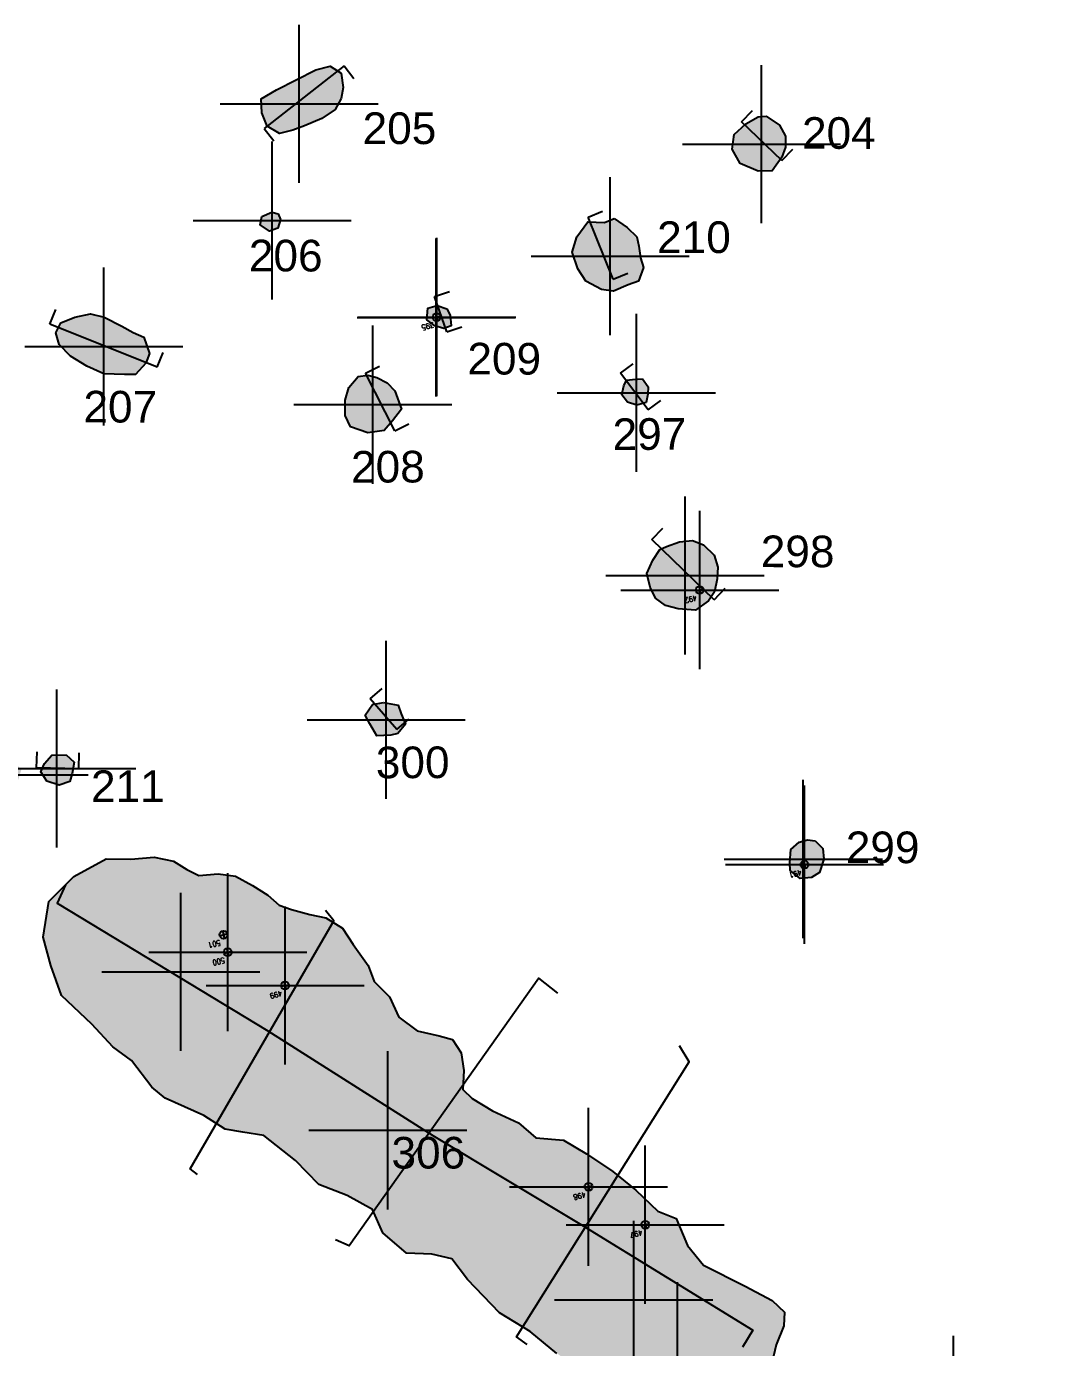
# Model space of a CAD drawing. Header units: millimetres. Extents: x 4462692 to 4462814, y 5793999 to 5794154.
# Drawn here: x 4462717.05 to 4462729.93, y 5794010.01 to 5794026.72 of the extents above; entities that cross this region are included whole.
import ezdxf
from ezdxf.enums import TextEntityAlignment as Align

# ---------------------------------------------------------------- set-up
doc = ezdxf.new("R2010")
doc.units = ezdxf.units.MM
doc.header["$PDMODE"] = 2
doc.header["$PDSIZE"] = -1
for name, color, linetype in [('00Befund', 36, 'Continuous'), ('00BefundNr', 36, 'Continuous'), ('00Profil', 5, 'Continuous'), ('Gruben', 252, 'Continuous'), ('Höhenpunkte Befunde', 7, 'Continuous'), ('Keramik Pl.1', 60, 'Continuous'), ('Neolithikum', 120, 'Continuous'), ('Pfosten', 254, 'Continuous')]:
    doc.layers.add(name, color=color, linetype=linetype)
doc.styles.add('ROMANS', font='ROMANS.shx', dxfattribs={"width": 0.75})
doc.styles.get("Standard").update_dxf_attribs({"font": 'arial.ttf'})

# ---------------------------------------------------------------- blocks, each defined once
blk = doc.blocks.new('MESSPUNKT')
for p, q in [((0, -0.04000000000000003), (0, 0.03999999999999997)), ((0.04, -2.775557561562891e-17), (-0.04, -2.775557561562891e-17))]:
    blk.add_line(p, q)
blk.add_circle((0, -2.775557561562891e-17), 0.05)
at = {"style": 'ROMANS', "width": 0.75, "flags": 1}
for tag, p in [('STANDPUNKT', (-0.05999999999999997, -0.05000000000000002)), ('MESSWERT', (-0.05999999999999999, 0.04999999999999999)), ('KOORDINATEN', (-0.05999999999999998, -0.15))]:
    blk.add_attdef(tag, text='', height=0.07, dxfattribs=at).set_placement(p, align=Align.RIGHT)
at = {"style": 'ROMANS', "width": 0.75}
for tag, p in [('NUMMER', (0.06, 0.05000000000000002)), ('INFO', (0.06, -0.15))]:
    blk.add_attdef(tag, p, '', height=0.07, dxfattribs=at)

msp = doc.modelspace()

# ---------------------------------------------------------------- hatches: boundary and pattern name
at = {"layer": 'Gruben'}
h = msp.add_hatch(color=256, dxfattribs=at)
h.dxf.hatch_style = 1
h.paths.add_polyline_path([(4462726.406836438, 5794025.588407237), (4462726.577046514, 5794025.473760345), (4462726.649430941, 5794025.333484579), (4462726.651555093, 5794025.195944961), (4462726.603700463, 5794025.069345282), (4462726.484429076, 5794024.8966351), (4462726.306198475, 5794024.891918338), (4462726.075778718, 5794024.990180425), (4462725.976396313, 5794025.169248677), (4462726.000635192, 5794025.353635589), (4462726.148937624, 5794025.49003119), (4462726.305031664, 5794025.579094367)])
h.paths.add_polyline_path([(4462721.031749701, 5794026.13139546), (4462721.053251617, 5794025.950881363), (4462721.029225809, 5794025.810685473), (4462720.955060201, 5794025.672941797), (4462720.786866933, 5794025.55723252), (4462720.565602357, 5794025.467253061), (4462720.417968021, 5794025.410120018), (4462720.251190892, 5794025.368481287), (4462720.095054259, 5794025.4603742), (4462720.025471355, 5794025.627964477), (4462720.016646625, 5794025.807015396), (4462720.212695576, 5794025.919225213), (4462720.458983485, 5794026.046955814), (4462720.707968915, 5794026.173088277), (4462720.890624829, 5794026.21933249)])
at = {"layer": 'Neolithikum'}
h = msp.add_hatch(color=256, dxfattribs=at)
h.dxf.hatch_style = 1
h.paths.add_polyline_path([(4462725.309105585, 5794020.204755674), (4462725.472580531, 5794020.221432336), (4462725.613038618, 5794020.163957637), (4462725.74703227, 5794020.035046618), (4462725.794368836, 5794019.882074223), (4462725.787836661, 5794019.735768297), (4462725.753386119, 5794019.572321719), (4462725.676457938, 5794019.455431834), (4462725.512629911, 5794019.340916038), (4462725.293735806, 5794019.355156671), (4462725.132983125, 5794019.398147992), (4462725.008502807, 5794019.491298372), (4462724.940845108, 5794019.631629501), (4462724.897218039, 5794019.80430098), (4462724.974814356, 5794019.972197614), (4462725.059771777, 5794020.106367419), (4462725.146903957, 5794020.142411524)])
h = msp.add_hatch(color=256, dxfattribs=at)
h.dxf.hatch_style = 1
h.paths.add_polyline_path([(4462718.055408415, 5794016.19318281), (4462718.371085862, 5794016.187934869), (4462718.662595247, 5794016.216605828), (4462718.907167508, 5794016.166652402), (4462719.077382556, 5794016.05777727), (4462719.227544517, 5794015.981398613), (4462719.472505981, 5794016.005370242), (4462719.69412451, 5794015.974400343), (4462719.907243724, 5794015.85848053), (4462720.100798893, 5794015.733001403), (4462720.244722214, 5794015.606797161), (4462720.400100987, 5794015.551622092), (4462720.633266279, 5794015.488702189), (4462720.837666674, 5794015.447616619), (4462721.046231824, 5794015.319006259), (4462721.181425449, 5794015.109454059), (4462721.370297847, 5794014.844728701), (4462721.447716903, 5794014.643121706), (4462721.641330555, 5794014.44980491), (4462721.758596431, 5794014.190992463), (4462721.991980383, 5794014.020360828), (4462722.267969827, 5794013.953352998), (4462722.43708373, 5794013.910713404), (4462722.546007161, 5794013.742087793), (4462722.58381604, 5794013.516388582), (4462722.570893343, 5794013.277520676), (4462722.685298612, 5794013.163788471), (4462722.94424426, 5794013.005465957), (4462723.274494479, 5794012.85672874), (4462723.493389691, 5794012.663691173), (4462723.841653059, 5794012.637242085), (4462724.132590317, 5794012.464389651), (4462724.468852701, 5794012.240547118), (4462724.759071122, 5794012.002135649), (4462725.036045348, 5794011.739258254), (4462725.268246663, 5794011.645872854), (4462725.413119665, 5794011.302745425), (4462725.614512034, 5794011.056324798), (4462726.138906647, 5794010.78999198), (4462726.48386624, 5794010.607417174), (4462726.639657959, 5794010.459545949), (4462726.631833895, 5794010.286001256), (4462726.533142505, 5794010.04545826), (4462726.482491719, 5794009.832778999), (4462726.237926841, 5794009.725373993), (4462725.955230799, 5794009.727179012), (4462725.657028764, 5794009.641042122), (4462725.392514111, 5794009.496769382), (4462725.106610592, 5794009.451057098), (4462724.678949063, 5794009.441036695), (4462724.471660531, 5794009.46705553), (4462724.119269425, 5794009.675814583), (4462723.759480452, 5794009.939520388), (4462723.420301034, 5794010.217273498), (4462723.032087952, 5794010.452585933), (4462722.63002378, 5794010.871672642), (4462722.430799866, 5794011.134419724), (4462722.178357307, 5794011.191880613), (4462721.854981391, 5794011.205414441), (4462721.557945629, 5794011.465524052), (4462721.427387363, 5794011.758637534), (4462721.105904747, 5794011.936903605), (4462720.745889395, 5794012.074853931), (4462720.454308968, 5794012.376856827), (4462720.050923622, 5794012.694562136), (4462719.786752797, 5794012.738860137), (4462719.562211497, 5794012.773538099), (4462719.292055918, 5794012.948531345), (4462718.803092067, 5794013.169027804), (4462718.636851076, 5794013.304876999), (4462718.379161469, 5794013.641393226), (4462718.141137368, 5794013.814563956), (4462717.876258494, 5794014.101518017), (4462717.49290801, 5794014.46499442), (4462717.358226916, 5794014.843569422), (4462717.260079782, 5794015.203085531), (4462717.331764641, 5794015.654305348), (4462717.647087799, 5794015.97211206)])
at = {"layer": 'Pfosten'}
h = msp.add_hatch(color=256, dxfattribs=at)
h.dxf.hatch_style = 1
h.paths.add_polyline_path([(4462724.483606664, 5794024.295036819), (4462724.647924197, 5794024.179217384), (4462724.771692094, 5794024.061352498), (4462724.795713747, 5794023.941598928), (4462724.817155425, 5794023.796956214), (4462724.856351304, 5794023.67256827), (4462724.791493599, 5794023.501997564), (4462724.661940435, 5794023.45580424), (4462724.475986337, 5794023.375211146), (4462724.325140147, 5794023.396048637), (4462724.124826347, 5794023.501678511), (4462724.022310762, 5794023.654377247), (4462723.950811698, 5794023.868287248), (4462724.012169796, 5794024.061288609), (4462724.152594435, 5794024.250035078), (4462724.360917662, 5794024.244171512)])
h.paths.add_polyline_path([(4462722.368527733, 5794023.150549666), (4462722.408396608, 5794023.06860619), (4462722.422645482, 5794022.934115447), (4462722.330116528, 5794022.900951315), (4462722.215518569, 5794022.935131059), (4462722.115675986, 5794023.012309292), (4462722.127684257, 5794023.157725933), (4462722.246503706, 5794023.193693382)])
h.paths.add_polyline_path([(4462721.482352429, 5794022.2833145), (4462721.610426122, 5794022.215611639), (4462721.709020765, 5794022.113886883), (4462721.793079302, 5794021.881778378), (4462721.681398597, 5794021.732628851), (4462721.573710056, 5794021.61016488), (4462721.366010467, 5794021.581636979), (4462721.146013008, 5794021.657674028), (4462721.08212602, 5794021.802571601), (4462721.081510858, 5794021.99647812), (4462721.128816076, 5794022.154896378), (4462721.244575133, 5794022.296095779), (4462721.367095202, 5794022.310313805)])
h.paths.add_polyline_path([(4462717.661735312, 5794023.045395548), (4462717.859977821, 5794023.089067394), (4462718.033703282, 5794023.045318629), (4462718.254417219, 5794022.931520514), (4462718.397343882, 5794022.851057563), (4462718.533189172, 5794022.790665153), (4462718.604360277, 5794022.585121103), (4462718.556969634, 5794022.461530295), (4462718.429845224, 5794022.318906538), (4462718.28836357, 5794022.320452653), (4462718.028435231, 5794022.329007111), (4462717.81286219, 5794022.426053342), (4462717.607473207, 5794022.551442761), (4462717.46199786, 5794022.698916011), (4462717.421137023, 5794022.848672114), (4462717.485194652, 5794022.972019683)])
h.paths.add_polyline_path([(4462701.113319919, 5794024.721261575), (4462701.14959341, 5794024.677803395), (4462701.151858734, 5794024.526901319), (4462701.147311787, 5794024.455129239), (4462701.072519689, 5794024.40362906), (4462700.954915607, 5794024.411682832), (4462700.885008429, 5794024.481844987), (4462700.856251908, 5794024.627737937), (4462700.900486201, 5794024.735171454), (4462700.963103528, 5794024.833827742), (4462701.045668502, 5794024.824170467)])
h.paths.add_polyline_path([(4462700.230765823, 5794024.685516011), (4462700.351900144, 5794024.597406342), (4462700.349914359, 5794024.45729066), (4462700.299829466, 5794024.377983599), (4462700.211167264, 5794024.31516208), (4462700.117371347, 5794024.235064342), (4462699.990053768, 5794024.257075088), (4462699.901237478, 5794024.351148847), (4462699.867989949, 5794024.477243733), (4462699.91813431, 5794024.566059375), (4462700.021494736, 5794024.662274795), (4462700.13043996, 5794024.744431707)])
h.paths.add_polyline_path([(4462702.744537673, 5794032.034031428), (4462702.858574951, 5794031.934026632), (4462702.85422603, 5794031.817651887), (4462702.873133293, 5794031.777344898), (4462702.802907237, 5794031.653479614), (4462702.722861432, 5794031.551888907), (4462702.643416638, 5794031.536860256), (4462702.525257365, 5794031.604068195), (4462702.458336875, 5794031.689733692), (4462702.43798757, 5794031.798554381), (4462702.482146313, 5794031.94071901), (4462702.538655261, 5794032.035460753), (4462702.637485643, 5794032.059491061)])
h.paths.add_polyline_path([(4462705.100046586, 5794032.308058188), (4462705.120733898, 5794032.21674911), (4462705.033287327, 5794032.108962643), (4462704.924708068, 5794032.060519765), (4462704.922134746, 5794032.181032194), (4462704.935799833, 5794032.273457993), (4462705.019474921, 5794032.340080662)])
h.paths.add_polyline_path([(4462712.165876079, 5794029.995951065), (4462712.198410232, 5794029.91370547), (4462712.201195305, 5794029.789022294), (4462712.173832786, 5794029.703877669), (4462712.12368851, 5794029.613825168), (4462712.033891411, 5794029.556893936), (4462711.926784972, 5794029.538721077), (4462711.834184279, 5794029.563375804), (4462711.761665133, 5794029.665161838), (4462711.705781128, 5794029.788969387), (4462711.788796178, 5794029.909870669), (4462711.848883423, 5794029.960355889), (4462711.949810079, 5794030.047812141)])
h.paths.add_polyline_path([(4462710.492088442, 5794031.143741956), (4462710.512629033, 5794031.115710643), (4462710.529303486, 5794031.025148161), (4462710.427590705, 5794030.931821153), (4462710.352507027, 5794030.979445186), (4462710.306879496, 5794031.068292759), (4462710.338889665, 5794031.143668649), (4462710.3947634, 5794031.170306731)])
h.paths.add_polyline_path([(4462712.941675136, 5794032.801715189), (4462712.998486339, 5794032.702065922), (4462713.019339853, 5794032.649561567), (4462712.983298708, 5794032.548105929), (4462712.90874551, 5794032.536576886), (4462712.834965318, 5794032.560507738), (4462712.76866304, 5794032.637660015), (4462712.741396029, 5794032.735047289), (4462712.844022931, 5794032.796337929)])
h.paths.add_polyline_path([(4462724.839996521, 5794022.267025237), (4462724.914246657, 5794022.162888814), (4462724.908200948, 5794022.073312294), (4462724.889292272, 5794021.96564787), (4462724.77214504, 5794021.930410422), (4462724.651596662, 5794021.968559396), (4462724.58031895, 5794022.061784929), (4462724.604316686, 5794022.177944997), (4462724.638129784, 5794022.248110005), (4462724.714341677, 5794022.256150902)])
h.paths.add_polyline_path([(4462734.19808032, 5794020.295758358), (4462734.198009559, 5794020.132919104), (4462734.115549748, 5794020.008042506), (4462733.971962493, 5794019.894790697), (4462733.819891213, 5794019.851280892), (4462733.677528431, 5794019.976129975), (4462733.598334972, 5794020.11634836), (4462733.570281729, 5794020.286131651), (4462733.614462089, 5794020.467903282), (4462733.780763287, 5794020.575413803), (4462733.965469498, 5794020.579704368), (4462734.056155455, 5794020.532393263), (4462734.155976852, 5794020.427372444)])
h.paths.add_polyline_path([(4462739.154240414, 5794019.494420242), (4462739.274049932, 5794019.468979889), (4462739.380670265, 5794019.415677004), (4462739.460471231, 5794019.31036029), (4462739.45182765, 5794019.172491119), (4462739.360931623, 5794019.08580034), (4462739.228921762, 5794019.106833728), (4462739.119514918, 5794019.195009127), (4462739.050015505, 5794019.28312077), (4462739.037605913, 5794019.3976527)])
h.paths.add_polyline_path([(4462741.59623732, 5794020.602365618), (4462741.655229923, 5794020.522752791), (4462741.712925389, 5794020.439718012), (4462741.746364488, 5794020.315417055), (4462741.627630483, 5794020.238533796), (4462741.486042771, 5794020.168893884), (4462741.361089637, 5794020.216445931), (4462741.259087219, 5794020.342371005), (4462741.286782919, 5794020.507311041), (4462741.406545372, 5794020.57311215)])
h.paths.add_polyline_path([(4462740.724483409, 5794019.984036633), (4462740.847982139, 5794019.937767833), (4462740.959297705, 5794019.776445895), (4462740.952984246, 5794019.669162855), (4462740.923198501, 5794019.535775216), (4462740.861412399, 5794019.385047428), (4462740.668891232, 5794019.243205072), (4462740.542091872, 5794019.285758708), (4462740.436177978, 5794019.385847906), (4462740.329194467, 5794019.543101002), (4462740.283113571, 5794019.680819815), (4462740.416661032, 5794019.813192102), (4462740.554587343, 5794019.930994567)])
h.paths.add_polyline_path([(4462739.990473752, 5794019.531314447), (4462740.055916452, 5794019.518287067), (4462740.131313439, 5794019.400110048), (4462740.111714453, 5794019.298459654), (4462739.973964601, 5794019.23081361), (4462739.867157653, 5794019.270145628), (4462739.829624652, 5794019.387842873), (4462739.832039492, 5794019.464658441), (4462739.925648806, 5794019.531197594)])
h.paths.add_polyline_path([(4462739.125564164, 5794026.415069585), (4462739.245857351, 5794026.367267418), (4462739.286052342, 5794026.221779221), (4462739.293755181, 5794026.107919712), (4462739.210206763, 5794026.020389534), (4462739.103011195, 5794025.977138502), (4462738.95859485, 5794025.991655259), (4462738.857943392, 5794026.103271689), (4462738.82183933, 5794026.197202983), (4462738.854449922, 5794026.331517913), (4462738.921678559, 5794026.416571934)])
h.paths.add_polyline_path([(4462738.408017007, 5794025.921431509), (4462738.485060143, 5794025.84048713), (4462738.501862303, 5794025.663339328), (4462738.410722895, 5794025.617005799), (4462738.308170278, 5794025.655762483), (4462738.239765906, 5794025.755905624), (4462738.282092134, 5794025.86069259), (4462738.330315266, 5794025.892824361)])
h.paths.add_polyline_path([(4462738.406104835, 5794025.497987309), (4462738.543293317, 5794025.494132255), (4462738.626582711, 5794025.413922637), (4462738.647277926, 5794025.318078084), (4462738.598848371, 5794025.16700698), (4462738.470727192, 5794025.144268449), (4462738.378251622, 5794025.224949747), (4462738.327506434, 5794025.326645813), (4462738.347407849, 5794025.438167795)])
h.paths.add_polyline_path([(4462739.113310348, 5794025.515923215), (4462739.177377473, 5794025.448104953), (4462739.211441186, 5794025.336853848), (4462739.140862277, 5794025.254242443), (4462739.016089866, 5794025.281737837), (4462738.954890435, 5794025.338937542), (4462738.942590578, 5794025.453397398), (4462739.01386455, 5794025.502975613)])
h.paths.add_polyline_path([(4462741.900236989, 5794024.47545972), (4462741.963058124, 5794024.402788586), (4462741.978543694, 5794024.294081714), (4462741.906192653, 5794024.257016453), (4462741.811618091, 5794024.30912428), (4462741.767332876, 5794024.411823496), (4462741.799980539, 5794024.462826706)])
h.paths.add_polyline_path([(4462745.824932233, 5794026.893481921), (4462745.949832135, 5794026.880659999), (4462745.996588789, 5794026.770639203), (4462745.9485437, 5794026.624613228), (4462745.842533194, 5794026.594751148), (4462745.744188796, 5794026.612703936), (4462745.652259969, 5794026.718270186), (4462745.689823264, 5794026.829283553)])
h.paths.add_polyline_path([(4462746.573626133, 5794026.909489821), (4462746.678529985, 5794026.850290999), (4462746.693452392, 5794026.735981354), (4462746.645001641, 5794026.607682721), (4462746.578322692, 5794026.581733113), (4462746.416486993, 5794026.691371458), (4462746.407806249, 5794026.777143888), (4462746.455242991, 5794026.872189145)])
h.paths.add_polyline_path([(4462746.243651914, 5794026.391034202), (4462746.365880346, 5794026.353518983), (4462746.373965162, 5794026.25244221), (4462746.298583666, 5794026.143047549), (4462746.182572176, 5794026.140990873), (4462746.122921636, 5794026.201879244), (4462746.153037967, 5794026.311742204)])
h.paths.add_polyline_path([(4462745.600827323, 5794030.734736018), (4462745.729266426, 5794030.729098924), (4462745.853373807, 5794030.675554175), (4462745.880042735, 5794030.549449078), (4462745.875283333, 5794030.392449332), (4462745.790909757, 5794030.261407685), (4462745.622745821, 5794030.267061918), (4462745.509916816, 5794030.372937622), (4462745.467806857, 5794030.505472466), (4462745.485325219, 5794030.656815349)])
h.paths.add_polyline_path([(4462739.934666046, 5794028.25745537), (4462740.045250022, 5794028.186379833), (4462740.047675876, 5794028.109451465), (4462739.964361173, 5794027.997959929), (4462739.874081394, 5794027.952258794), (4462739.756668003, 5794028.014399399), (4462739.740710621, 5794028.119273174), (4462739.79626107, 5794028.235842041)])
h.paths.add_polyline_path([(4462739.591464886, 5794027.957895434), (4462739.713497024, 5794027.911769469), (4462739.751661693, 5794027.792883622), (4462739.743225444, 5794027.651668468), (4462739.635315303, 5794027.591948708), (4462739.492608386, 5794027.568947297), (4462739.40419793, 5794027.667144772), (4462739.397124846, 5794027.774772449), (4462739.444061256, 5794027.881844479)])
h = msp.add_hatch(color=256, dxfattribs=at)
h.dxf.hatch_style = 1
h.paths.add_polyline_path([(4462720.231489566, 5794024.353320378), (4462720.261613729, 5794024.280675549), (4462720.227455444, 5794024.172164559), (4462720.122197456, 5794024.13434886), (4462720.006297911, 5794024.213056392), (4462720.026333419, 5794024.316671823), (4462720.153574189, 5794024.37156981)])
h = msp.add_hatch(color=256, dxfattribs=at)
h.dxf.hatch_style = 1
h.paths.add_polyline_path([(4462711.873605551, 5794010.227547118), (4462711.970991156, 5794010.088809691), (4462712.04084199, 5794009.985226329), (4462712.037790697, 5794009.822991217), (4462711.945093458, 5794009.756161669), (4462711.741207841, 5794009.804280809), (4462711.616273602, 5794009.81894519), (4462711.569775818, 5794009.915722906), (4462711.557187969, 5794010.084655548), (4462711.660232658, 5794010.183368494), (4462711.765349519, 5794010.211871017)])
h.paths.add_polyline_path([(4462716.896669118, 5794017.399261032), (4462716.986975189, 5794017.328859994), (4462716.935945108, 5794017.170532973), (4462716.904230889, 5794017.135854372), (4462716.774066974, 5794017.144570245), (4462716.714086744, 5794017.218676151), (4462716.751432816, 5794017.316640469), (4462716.790637208, 5794017.402699015)])
h.paths.add_polyline_path([(4462717.551119548, 5794017.509117542), (4462717.653060766, 5794017.414941054), (4462717.625379926, 5794017.273625138), (4462717.599235045, 5794017.17177128), (4462717.463558471, 5794017.127340151), (4462717.306906371, 5794017.178363547), (4462717.228878472, 5794017.293504736), (4462717.277598749, 5794017.398569095), (4462717.368455306, 5794017.506796298)])
h.paths.add_polyline_path([(4462721.565174961, 5794018.17266965), (4462721.752048117, 5794018.135950559), (4462721.790188844, 5794018.026960591), (4462721.845062654, 5794017.898567586), (4462721.745055486, 5794017.780503389), (4462721.659784009, 5794017.757510935), (4462721.482746972, 5794017.749691381), (4462721.393896066, 5794017.903356072), (4462721.334358756, 5794018.012946328), (4462721.425347191, 5794018.144821156)])
h.paths.add_polyline_path([(4462726.592809971, 5794005.939893949), (4462726.721557491, 5794005.88339782), (4462726.758212137, 5794005.799604982), (4462726.773535182, 5794005.643943444), (4462726.743669593, 5794005.544654343), (4462726.615791286, 5794005.518060073), (4462726.45245784, 5794005.600919582), (4462726.37668873, 5794005.727052214), (4462726.430177585, 5794005.850214692), (4462726.498644605, 5794005.921060943)])
h.paths.add_polyline_path([(4462735.262096639, 5794014.212435509), (4462735.342874837, 5794014.1663477), (4462735.400941924, 5794014.04783019), (4462735.364497916, 5794013.919766879), (4462735.225893028, 5794013.880884995), (4462735.121083125, 5794013.93103809), (4462735.051428224, 5794014.027153129), (4462735.043004679, 5794014.125464653), (4462735.141385267, 5794014.220121202)])
h.paths.add_polyline_path([(4462735.234401344, 5794019.601761644), (4462735.398759896, 5794019.57679617), (4462735.47966326, 5794019.518362983), (4462735.497164899, 5794019.397167956), (4462735.413576405, 5794019.290770377), (4462735.270453822, 5794019.271891368), (4462735.179637503, 5794019.327521141), (4462735.136833661, 5794019.422655753), (4462735.161148326, 5794019.528072559)])
h.paths.add_polyline_path([(4462727.02490827, 5794016.419954864), (4462727.124022813, 5794016.322693842), (4462727.134586669, 5794016.188829435), (4462727.079891434, 5794016.02256581), (4462726.979082625, 5794015.956380002), (4462726.835229289, 5794015.945770032), (4462726.711293658, 5794016.044524001), (4462726.705071223, 5794016.143906022), (4462726.720265042, 5794016.312295687), (4462726.822956195, 5794016.4065949), (4462726.929521148, 5794016.432673505)])

# ---------------------------------------------------------------- linework, layer by layer
at = {"layer": '00Befund'}
for points in [[(4462721.031749701, 5794026.13139546, 52.69425668284111), (4462721.053251617, 5794025.950881363, 52.67529202762944), (4462721.029225809, 5794025.810685473, 52.67217062580312), (4462720.955060201, 5794025.672941797, 52.69268895521054), (4462720.786866933, 5794025.55723252, 52.72449331467669), (4462720.565602357, 5794025.467253061, 52.74963263347399), (4462720.417968021, 5794025.410120018, 52.75905854007578), (4462720.251190892, 5794025.368481287, 52.75566064991472), (4462720.095054259, 5794025.4603742, 52.76106845945014), (4462720.025471355, 5794025.627964477, 52.76357610149262), (4462720.016646625, 5794025.807015396, 52.7500560204071), (4462720.212695576, 5794025.919225213, 52.75238529115359), (4462720.458983485, 5794026.046955814, 52.74837401013065), (4462720.707968915, 5794026.173088277, 52.7215660337024), (4462720.890624829, 5794026.21933249, 52.70538271659916)], [(4462726.406836438, 5794025.588407237, 52.79103434796525), (4462726.577046514, 5794025.473760345, 52.78714462953576), (4462726.649430941, 5794025.333484579, 52.80253891480879), (4462726.651555093, 5794025.195944961, 52.79244874103824), (4462726.603700463, 5794025.069345282, 52.78299802553829), (4462726.484429076, 5794024.8966351, 52.77946407338004), (4462726.306198475, 5794024.891918338, 52.77745048711859), (4462726.075778718, 5794024.990180425, 52.77056882822581), (4462725.976396313, 5794025.169248677, 52.77284010978292), (4462726.000635192, 5794025.353635589, 52.78845943560282), (4462726.148937624, 5794025.49003119, 52.79513014388976), (4462726.305031664, 5794025.579094367, 52.79221270039307)], [(4462720.231489566, 5794024.353320378, 52.77499079667177), (4462720.261613729, 5794024.280675549, 52.77943078952012), (4462720.227455444, 5794024.172164559, 52.77449555155545), (4462720.122197456, 5794024.13434886, 52.77677127143579), (4462720.006297911, 5794024.213056392, 52.77732805086453), (4462720.026333419, 5794024.316671823, 52.77384659806376), (4462720.153574189, 5794024.37156981, 52.78419635664068)], [(4462717.661735312, 5794023.045395548, 52.74167695077813), (4462717.859977821, 5794023.089067394, 52.73561247745329), (4462718.033703282, 5794023.045318629, 52.72952321982939), (4462718.254417219, 5794022.931520514, 52.73829405828383), (4462718.397343882, 5794022.851057563, 52.7528698089036), (4462718.533189172, 5794022.790665153, 52.74303598287679), (4462718.604360277, 5794022.585121103, 52.75563226747818), (4462718.556969634, 5794022.461530295, 52.76018195938286), (4462718.429845224, 5794022.318906538, 52.73683697758315), (4462718.28836357, 5794022.320452653, 52.76386717060086), (4462718.028435231, 5794022.329007111, 52.75575485901209), (4462717.81286219, 5794022.426053342, 52.74739107600817), (4462717.607473207, 5794022.551442761, 52.74783801657304), (4462717.46199786, 5794022.698916011, 52.75645567554238), (4462717.421137023, 5794022.848672114, 52.75509871911163), (4462717.485194652, 5794022.972019683, 52.74686903389011)], [(4462722.368527733, 5794023.150549666, 52.76461843727702), (4462722.408396608, 5794023.06860619, 52.78447062511077), (4462722.422645482, 5794022.934115447, 52.7724948352934), (4462722.330116528, 5794022.900951315, 52.79288559369343), (4462722.215518569, 5794022.935131059, 52.7924462924957), (4462722.115675986, 5794023.012309292, 52.79392241815367), (4462722.127684257, 5794023.157725933, 52.78062911341385), (4462722.246503706, 5794023.193693382, 52.77746976133949)], [(4462721.482352429, 5794022.2833145, 52.80180119757006), (4462721.610426122, 5794022.215611639, 52.80935844720989), (4462721.709020765, 5794022.113886883, 52.80578212295404), (4462721.793079302, 5794021.881778378, 52.80219526479686), (4462721.681398597, 5794021.732628851, 52.79146916654463), (4462721.573710056, 5794021.61016488, 52.79754645662251), (4462721.366010467, 5794021.581636979, 52.78409876748719), (4462721.146013008, 5794021.657674028, 52.78903079859901), (4462721.08212602, 5794021.802571601, 52.80134648342846), (4462721.081510858, 5794021.99647812, 52.80073547434222), (4462721.128816076, 5794022.154896378, 52.78558382761275), (4462721.244575133, 5794022.296095779, 52.78241522999087), (4462721.367095202, 5794022.310313805, 52.79336147995855)], [(4462724.839996521, 5794022.267025237, 52.84193046946348), (4462724.914246657, 5794022.162888814, 52.83612506367717), (4462724.908200948, 5794022.073312294, 52.84692256261314), (4462724.889292272, 5794021.96564787, 52.84590557856791), (4462724.77214504, 5794021.930410422, 52.84926689838721), (4462724.651596662, 5794021.968559396, 52.8510202494308), (4462724.58031895, 5794022.061784929, 52.83832978600185), (4462724.604316686, 5794022.177944997, 52.83275242097807), (4462724.638129784, 5794022.248110005, 52.82728926835989), (4462724.714341677, 5794022.256150902, 52.85228029675818)], [(4462725.309105585, 5794020.204755674, 52.82880251180541), (4462725.472580531, 5794020.221432336, 52.82449775673285), (4462725.613038618, 5794020.163957637, 52.82756931973836), (4462725.74703227, 5794020.035046618, 52.82523690679773), (4462725.794368836, 5794019.882074223, 52.83040180567332), (4462725.787836661, 5794019.735768297, 52.84910173143635), (4462725.753386119, 5794019.572321719, 52.82956904206821), (4462725.676457938, 5794019.455431834, 52.84358294779395), (4462725.512629911, 5794019.340916038, 52.85409246594827), (4462725.293735806, 5794019.355156671, 52.86182909600211), (4462725.132983125, 5794019.398147992, 52.8712339604117), (4462725.008502807, 5794019.491298372, 52.87067967914663), (4462724.940845108, 5794019.631629501, 52.85749106349158), (4462724.897218039, 5794019.80430098, 52.85022957022829), (4462724.974814356, 5794019.972197614, 52.84541377107689), (4462725.059771777, 5794020.106367419, 52.83000858228024), (4462725.146903957, 5794020.142411524, 52.83681121609061)], [(4462721.565174961, 5794018.17266965, 52.83591831710055), (4462721.752048117, 5794018.135950559, 52.86004448305175), (4462721.790188844, 5794018.026960591, 52.8564960132062), (4462721.845062654, 5794017.898567586, 52.85736865000854), (4462721.745055486, 5794017.780503389, 52.84385490874956), (4462721.659784009, 5794017.757510935, 52.84745382353867), (4462721.482746972, 5794017.749691381, 52.84484183318727), (4462721.393896066, 5794017.903356072, 52.83232708493597), (4462721.334358756, 5794018.012946328, 52.83924985457361), (4462721.425347191, 5794018.144821156, 52.83335202997932)], [(4462717.551119548, 5794017.509117542, 52.80453752188532), (4462717.653060766, 5794017.414941054, 52.81256482128811), (4462717.625379926, 5794017.273625138, 52.82493910478206), (4462717.599235045, 5794017.17177128, 52.82421313144187), (4462717.463558471, 5794017.127340151, 52.83815271500953), (4462717.306906371, 5794017.178363547, 52.81636205122049), (4462717.228878472, 5794017.293504736, 52.80426232878381), (4462717.277598749, 5794017.398569095, 52.82531523187936), (4462717.368455306, 5794017.506796298, 52.81591849908)], [(4462727.02490827, 5794016.419954864, 52.832061540822), (4462727.124022813, 5794016.322693842, 52.83458560829149), (4462727.134586669, 5794016.188829435, 52.84080537727004), (4462727.079891434, 5794016.02256581, 52.83894856100324), (4462726.979082625, 5794015.956380002, 52.84573112477392), (4462726.835229289, 5794015.945770032, 52.84245909434958), (4462726.711293658, 5794016.044524001, 52.84620517287931), (4462726.705071223, 5794016.143906022, 52.84049243936624), (4462726.720265042, 5794016.312295687, 52.83340174419845), (4462726.822956195, 5794016.4065949, 52.84151996046694), (4462726.929521148, 5794016.432673505, 52.83524642742941)]]:
    msp.add_polyline3d(points, close=True, dxfattribs=at)
for points in [[(4462724.483606664, 5794024.295036819, 52.80429544148592), (4462724.483606664, 5794024.295036819, 52.80429544148592), (4462724.647924197, 5794024.179217384, 52.80089871585733), (4462724.771692094, 5794024.061352498, 52.81815346347139), (4462724.795713747, 5794023.941598928, 52.83028863549134), (4462724.817155425, 5794023.796956214, 52.81892201350092), (4462724.856351304, 5794023.67256827, 52.84367564557033), (4462724.791493599, 5794023.501997564, 52.84710686868857), (4462724.661940435, 5794023.45580424, 52.85355388683638), (4462724.475986337, 5794023.375211146, 52.84963505175347), (4462724.325140147, 5794023.396048637, 52.85595297280179), (4462724.124826347, 5794023.501678511, 52.85450704762297), (4462724.022310762, 5794023.654377247, 52.83117594834766), (4462723.950811698, 5794023.868287248, 52.79897881301804), (4462724.012169796, 5794024.061288609, 52.81524221732343), (4462724.152594435, 5794024.250035078, 52.7963006827913), (4462724.360917662, 5794024.244171512, 52.79575093165568), (4462724.483606664, 5794024.295036819, 52.80429544148592)], [(4462723.759480452, 5794009.939520388, 52.82388703998367), (4462723.420301034, 5794010.217273498, 52.81136538405644), (4462723.032087952, 5794010.452585933, 52.80288715017105), (4462722.63002378, 5794010.871672642, 52.8003825686319), (4462722.430799866, 5794011.134419724, 52.81572964118095), (4462722.178357307, 5794011.191880613, 52.81732372734859), (4462721.854981391, 5794011.205414441, 52.82363504030582), (4462721.557945629, 5794011.465524052, 52.83966490192233), (4462721.427387363, 5794011.758637534, 52.85629274955681), (4462721.105904747, 5794011.936903605, 52.84759759787812), (4462720.745889395, 5794012.074853931, 52.84115835303146), (4462720.454308968, 5794012.376856827, 52.849292535122), (4462720.050923622, 5794012.694562136, 52.85549174460084), (4462719.786752797, 5794012.738860137, 52.84377244721145), (4462719.562211497, 5794012.773538099, 52.84420121419771), (4462719.292055918, 5794012.948531345, 52.85426782972354), (4462718.803092067, 5794013.169027804, 52.86446951692596), (4462718.636851076, 5794013.304876999, 52.85026286125321), (4462718.379161469, 5794013.641393226, 52.87093588530479), (4462718.141137368, 5794013.814563956, 52.86674113726895), (4462717.876258494, 5794014.101518017, 52.85370813673944), (4462717.49290801, 5794014.46499442, 52.86502896267393), (4462717.358226916, 5794014.843569422, 52.84054730762182), (4462717.260079782, 5794015.203085531, 52.83201050568459), (4462717.331764641, 5794015.654305348, 52.8491726233251), (4462717.647087799, 5794015.97211206, 52.83383409242197), (4462718.055408415, 5794016.19318281, 52.82471226478083), (4462718.371085862, 5794016.187934869, 52.85739130471484), (4462718.662595247, 5794016.216605828, 52.85933952994947), (4462718.907167508, 5794016.166652402, 52.85893560449949), (4462719.077382556, 5794016.05777727, 52.84404557839207), (4462719.227544517, 5794015.981398613, 52.84732978518878), (4462719.472505981, 5794016.005370242, 52.8390224054192), (4462719.69412451, 5794015.974400343, 52.86468995421365), (4462719.907243724, 5794015.85848053, 52.85855178242309), (4462720.100798893, 5794015.733001403, 52.85659064773154), (4462720.244722214, 5794015.606797161, 52.86297001096136), (4462720.400100987, 5794015.551622092, 52.83915933407934), (4462720.633266279, 5794015.488702189, 52.86064242553039), (4462720.837666674, 5794015.447616619, 52.85628983077368), (4462721.046231824, 5794015.319006259, 52.86054687485648), (4462721.181425449, 5794015.109454059, 52.86352017672652), (4462721.370297847, 5794014.844728701, 52.86676080298548), (4462721.447716903, 5794014.643121706, 52.8623643628689), (4462721.641330555, 5794014.44980491, 52.85180688528635), (4462721.758596431, 5794014.190992463, 52.85626128831427), (4462721.991980383, 5794014.020360828, 52.84365032266032), (4462722.267969827, 5794013.953352998, 52.83598498848914), (4462722.43708373, 5794013.910713404, 52.83139014041262), (4462722.546007161, 5794013.742087793, 52.8291297527303), (4462722.58381604, 5794013.516388582, 52.8162870597489), (4462722.570893343, 5794013.277520676, 52.81328420545196), (4462722.685298612, 5794013.163788471, 52.80602748355068), (4462722.94424426, 5794013.005465957, 52.80034653892289), (4462723.274494479, 5794012.85672874, 52.80435064222911), (4462723.493389691, 5794012.663691173, 52.8059234905013), (4462723.841653059, 5794012.637242085, 52.81224272979853), (4462724.132590317, 5794012.464389651, 52.82290094893233), (4462724.468852701, 5794012.240547118, 52.8173162365847), (4462724.759071122, 5794012.002135649, 52.8176770583068), (4462725.036045348, 5794011.739258254, 52.82832329341818), (4462725.268246663, 5794011.645872854, 52.8202068206383), (4462725.413119665, 5794011.302745425, 52.81829880700207), (4462725.614512034, 5794011.056324798, 52.81575348055503), (4462726.138906647, 5794010.78999198, 52.82269674206964), (4462726.48386624, 5794010.607417174, 52.81672027821878), (4462726.639657959, 5794010.459545949, 52.80141501271737), (4462726.631833895, 5794010.286001256, 52.81741482932193), (4462726.533142505, 5794010.04545826, 52.80280915320054), (4462726.482491719, 5794009.832778999, 52.80035964737635)]]:
    msp.add_polyline3d(points, dxfattribs=at)
at = {"layer": '00Profil'}
for p, q in [((4462721.068101153, 5794026.222616315, 52.6908954619048), (4462721.191300839, 5794026.06506684, 52.6908954619048)), ((4462726.093360268, 5794025.515967588, 52.75234783161803), (4462726.231868236, 5794025.660243514, 52.75234783161803)), ((4462720.056725988, 5794025.431746637, 52.72052396164599), (4462720.179925675, 5794025.274197161, 52.72052396164599)), ((4462726.60436684, 5794025.02539037, 52.74268689616573), (4462726.742874808, 5794025.169666296, 52.74268689616573)), ((4462724.152632587, 5794024.309018707, 52.77529758924902), (4462724.338043299, 5794024.384004492, 52.77529758924902)), ((4462724.469030737, 5794023.526689012, 52.84731868171457), (4462724.654441449, 5794023.601674796, 52.84731868171457)), ((4462722.209920588, 5794023.305134778, 52.7736199647743), (4462722.398523937, 5794023.371683832, 52.7736199647743)), ((4462717.345275179, 5794022.956102803, 52.72570199135953), (4462717.419365037, 5794023.141873342, 52.72570199135953)), ((4462722.367555392, 5794022.858389855, 52.76983274920804), (4462722.556158741, 5794022.92493891, 52.76983274920804)), ((4462718.70408049, 5794022.414177834, 52.74516095494801), (4462718.778170349, 5794022.599948373, 52.74516095494801)), ((4462721.337736193, 5794022.334792412, 52.79462496043925), (4462721.516000716, 5794022.425466332, 52.79462496043925)), ((4462724.563112186, 5794022.336480028, 52.82439458219505), (4462724.722926331, 5794022.456727436, 52.82439458219505)), ((4462724.912203405, 5794021.872522298, 52.84233799650247), (4462725.07201755, 5794021.992769706, 52.84233799650247)), ((4462721.707836633, 5794021.607176594, 52.75720750603796), (4462721.886101156, 5794021.697850514, 52.75720750603796)), ((4462724.958411146, 5794020.233797626, 52.84438023425537), (4462725.09731996, 5794020.377687658, 52.84438023425537)), ((4462725.7477264, 5794019.471807077, 52.83486757949595), (4462725.886635213, 5794019.61569711, 52.83486757949595)), ((4462721.397827803, 5794018.215747364, 52.82291524895754), (4462721.548753374, 5794018.34697797, 52.82291524895754)), ((4462721.733669199, 5794017.829503207, 52.83553864653459), (4462721.884594771, 5794017.960733812, 52.83553864653459)), ((4462717.177778284, 5794017.347056335, 52.79949818073237), (4462717.182686198, 5794017.546996106, 52.79949818073237)), ((4462717.710013536, 5794017.333991577, 52.82343744663558), (4462717.714921449, 5794017.533931348, 52.82343744663558))]:
    msp.add_line(p, q, dxfattribs=at)
for points in [[(4462721.068101153, 5794026.222616315, 52.6908954619048), (4462720.056725988, 5794025.431746637, 52.72052396164599)], [(4462726.60436684, 5794025.02539037, 52.74268689616573), (4462726.093360268, 5794025.515967588, 52.75234783161803)], [(4462724.469030737, 5794023.526689012, 52.84731868171457), (4462724.152632587, 5794024.309018707, 52.77529758924902)], [(4462722.367555392, 5794022.858389855, 52.76983274920804), (4462722.209920588, 5794023.305134778, 52.7736199647743)], [(4462718.70408049, 5794022.414177834, 52.74516095494801), (4462717.345275179, 5794022.956102803, 52.72570199135953)], [(4462721.707836633, 5794021.607176594, 52.75720750603796), (4462721.337736193, 5794022.334792412, 52.79462496043925)], [(4462724.912203405, 5794021.872522298, 52.84233799650247), (4462724.563112186, 5794022.336480028, 52.82439458219505)], [(4462725.7477264, 5794019.471807077, 52.83486757949595), (4462724.958411146, 5794020.233797626, 52.84438023425537)], [(4462721.733669199, 5794017.829503207, 52.83553864653459), (4462721.397827803, 5794018.215747364, 52.82291524895754)], [(4462717.710013536, 5794017.333991577, 52.82343744663558), (4462717.177778284, 5794017.347056335, 52.79949818073237)], [(4462717.541158605, 5794015.866069714, 52.82971261614148), (4462717.435332096, 5794015.634976147, 52.82789788828086), (4462720.101539181, 5794014.016525751, 52.8229824277787), (4462722.190483954, 5794012.69329282, 52.83315876297547), (4462724.070447331, 5794011.565268071, 52.80367400169416), (4462726.238152886, 5794010.231523463, 52.79834537682109), (4462726.106803169, 5794010.016787162, 52.76389913721141)], [(4462719.214451588, 5794012.202066844, 52.88591428345626), (4462719.119490764, 5794012.272121633, 52.8901966454041), (4462720.93656938, 5794015.411958428, 52.84091036828067), (4462720.830534018, 5794015.539647356, 52.82957637944128)], [(4462723.769562392, 5794014.496420585, 52.83495777978351), (4462723.53169112, 5794014.683755481, 52.82806246292603), (4462721.131181844, 5794011.300645867, 52.83116161307044), (4462720.958319239, 5794011.375440014, 52.82915025570128)], [(4462723.38150866, 5794010.053044686, 52.79312752787973), (4462723.2463572, 5794010.146398106, 52.7919604325707), (4462725.433985852, 5794013.625396995, 52.84230083553484), (4462725.310496002, 5794013.827374374, 52.83704197499537)]]:
    msp.add_polyline3d(points, dxfattribs=at)
at = {"layer": 'Höhenpunkte Befunde', "extrusion": (-0.00119976389905326, 5.296673662352476e-05, 0.9999992788802957)}
for p in [(4462720.498528898, 5794025.743333386, 52.75533754220305), (4462726.346904699, 5794025.23273882, 52.76968126722386), (4462720.158217245, 5794024.267963611, 52.75690739521633), (4462724.432963206, 5794023.815715142, 52.82946008754334), (4462722.232823214, 5794023.042091142, 52.81726140655246), (4462722.238954775, 5794023.046829231, 52.81546851072289), (4462718.026283394, 5794022.674108826, 52.76473400487794), (4462721.431682082, 5794021.938964194, 52.83055866496579), (4462724.764125214, 5794022.089357363, 52.8558488623321), (4462725.380175695, 5794019.777388387, 52.84541042738601), (4462721.600236472, 5794017.953297712, 52.84137200598161), (4462716.830833941, 5794017.257939406, 52.80138665103459), (4462717.430952504, 5794017.335997034, 52.86070255993491), (4462726.876638613, 5794016.191906149, 52.84629574150131), (4462719.000565099, 5794014.764272796, 52.84942193216739), (4462721.619807404, 5794012.760632802, 52.84527052780868), (4462724.730581296, 5794010.614791173, 52.84161637761372)]:
    msp.add_point(p, dxfattribs=at)
at = {"layer": 'Keramik Pl.1', "extrusion": (-0.00119976389905326, 5.296673662352476e-05, 0.9999992788802957)}
for p in [(4462725.566716631, 5794019.59405513, 52.85564395041001), (4462726.891259101, 5794016.121034132, 52.85331704155942), (4462719.594773828, 5794015.012409839, 52.86172170820919), (4462720.320302121, 5794014.591358039, 52.85151446524196), (4462724.160124185, 5794012.04627204, 52.80915611948876), (4462724.877229205, 5794011.566394125, 52.81424189743757), (4462725.282788238, 5794009.837813657, 52.83392004398047), (4462728.775363884, 5794009.159737645, 52.84424623307314)]:
    msp.add_point(p, dxfattribs=at)

# ---------------------------------------------------------------- block references
ref = msp.add_blockref('MESSPUNKT', (4462719.090423952, 5794023.319499469, -4994.507110663596), dxfattribs=dict(at, rotation=194.1178981687214))
ref.add_attrib('NUMMER', '395', (4462719.044432097, 5794023.256374601, -4994.507110663591), dxfattribs={"layer": '0', "color": 0, "extrusion": (-0.00119976389905326, 5.296673662352476e-05, 0.9999992788802957), "height": 0.07, "rotation": 194.1178981725133, "style": 'ROMANS', "width": 0.75})
ref = msp.add_blockref('MESSPUNKT', (4462722.418231611, 5794019.866723457, -4994.471110663594), dxfattribs=dict(at, rotation=194.1178981687214))
ref.add_attrib('NUMMER', '492', (4462722.37223976, 5794019.803598585, -4994.471110663595), dxfattribs={"layer": '0', "color": 0, "extrusion": (-0.00119976389905326, 5.296673662352476e-05, 0.9999992788802957), "height": 0.07, "rotation": 194.1178981725133, "style": 'ROMANS', "width": 0.75})
ref = msp.add_blockref('MESSPUNKT', (4462723.742770339, 5794016.393702672, -4994.475210663596), dxfattribs=dict(at, rotation=194.1178981687214))
ref.add_attrib('NUMMER', '491', (4462723.696778482, 5794016.330577801, -4994.475210663591), dxfattribs={"layer": '0', "color": 0, "extrusion": (-0.00119976389905326, 5.296673662352476e-05, 0.9999992788802957), "height": 0.07, "rotation": 194.1178981725133, "style": 'ROMANS', "width": 0.75})
ref = msp.add_blockref('MESSPUNKT', (4462716.392505323, 5794015.506751355, -4994.472910663592), dxfattribs=dict(at, rotation=194.1178981687214))
ref.add_attrib('NUMMER', '501', (4462716.346513464, 5794015.44362648, -4994.472910663585), dxfattribs={"layer": '0', "color": 0, "extrusion": (-0.00119976389905326, 5.296673662352476e-05, 0.9999992788802957), "height": 0.07, "rotation": 194.1178981725133, "style": 'ROMANS', "width": 0.75})
ref = msp.add_blockref('MESSPUNKT', (4462716.446300401, 5794015.285077473, -4994.458110663594), dxfattribs=dict(at, rotation=194.1178981687214))
ref.add_attrib('NUMMER', '500', (4462716.400308546, 5794015.2219526, -4994.458110663594), dxfattribs={"layer": '0', "color": 0, "extrusion": (-0.00119976389905326, 5.296673662352476e-05, 0.9999992788802957), "height": 0.07, "rotation": 194.1178981725133, "style": 'ROMANS', "width": 0.75})
ref = msp.add_blockref('MESSPUNKT', (4462717.171815925, 5794014.864026259, -4994.469210663598), dxfattribs=dict(at, rotation=194.1178981687214))
ref.add_attrib('NUMMER', '499', (4462717.125824071, 5794014.800901388, -4994.469210663597), dxfattribs={"layer": '0', "color": 0, "extrusion": (-0.00119976389905326, 5.296673662352476e-05, 0.9999992788802957), "height": 0.07, "rotation": 194.1178981725133, "style": 'ROMANS', "width": 0.75})
ref = msp.add_blockref('MESSPUNKT', (4462721.011584404, 5794012.31894275, -4994.516310663593), dxfattribs=dict(at, rotation=194.1178981687214))
ref.add_attrib('NUMMER', '498', (4462720.965592551, 5794012.25581788, -4994.51631066359), dxfattribs={"layer": '0', "color": 0, "extrusion": (-0.00119976389905326, 5.296673662352476e-05, 0.9999992788802957), "height": 0.07, "rotation": 194.1178981725133, "style": 'ROMANS', "width": 0.75})
ref = msp.add_blockref('MESSPUNKT', (4462721.72869501, 5794011.839064615, -4994.512110663592), dxfattribs=dict(at, rotation=194.1178981687214))
ref.add_attrib('NUMMER', '497', (4462721.682703157, 5794011.775939743, -4994.512110663598), dxfattribs={"layer": '0', "color": 0, "extrusion": (-0.00119976389905326, 5.296673662352476e-05, 0.9999992788802957), "height": 0.07, "rotation": 194.1178981725133, "style": 'ROMANS', "width": 0.75})

# ---------------------------------------------------------------- texts
at = {"layer": '00BefundNr', "extrusion": (0.001149909943839038, -0.000346332224489907, 0.9999992788802957), "insert": (4462721.301763395, 5794025.636006568, 54.53704308127135), "char_height": 0.4, "attachment_point": 1, "text_direction": (0.999997302043059, -0.002017922492756091, -0.001150606542742338)}
msp.add_mtext_dynamic_manual_height_columns('205', width=40.41156191461076, gutter_width=12.5, heights=[0], dxfattribs=at)
at = {"layer": '00BefundNr', "extrusion": (0.001150274477145797, -0.0003451195675226058, 0.9999992788802957), "insert": (4462726.860449945, 5794025.574606363, 54.54426243652142), "char_height": 0.4, "attachment_point": 1, "text_direction": (0.9999988738617009, -0.0009635247344023379, -0.001150606542742338)}
msp.add_mtext_dynamic_manual_height_columns('204', width=36.40112560725364, gutter_width=12.5, heights=[0], dxfattribs=at)
at = {"layer": '00BefundNr', "extrusion": (0.001150320033460219, -0.0003449676930961924, 0.9999992788802957), "insert": (4462725.027569761, 5794024.257222531, 54.54213322179476), "char_height": 0.4, "attachment_point": 1, "text_direction": (0.999998992360412, -0.0008314942842903572, -0.0011506065427423382)}
msp.add_mtext_dynamic_manual_height_columns('210', width=1.584978930653733, gutter_width=12.5, heights=[0], dxfattribs=at)
at = {"layer": '00BefundNr', "extrusion": (0.001149911975850683, -0.0003463254776293614, 0.9999992788802957), "insert": (4462719.8629166, 5794024.025040131, 54.53669374720766), "char_height": 0.4, "attachment_point": 1, "text_direction": (0.9999973138655822, -0.0020120552190119874, -0.0011506065427423382)}
msp.add_mtext_dynamic_manual_height_columns('206', width=62.19925170560037, gutter_width=12.5, heights=[0], dxfattribs=at)
at = {"layer": '00BefundNr', "extrusion": (0.001149545081775703, -0.0003475413552734694, 0.9999992788802957), "insert": (4462722.627497094, 5794022.720995523, 54.53866815298034), "char_height": 0.4, "attachment_point": 1, "text_direction": (0.999994626860258, -0.003069585509068773, -0.0011506065427423382)}
msp.add_mtext_dynamic_manual_height_columns('209', width=47.44374604702875, gutter_width=12.5, heights=[0], dxfattribs=at)
at = {"layer": '00BefundNr', "extrusion": (0.001149665253348816, -0.0003471436214341699, 0.9999992788802957), "insert": (4462717.769775431, 5794022.113610764, 0.0004531256490736268), "char_height": 0.4, "attachment_point": 1, "text_direction": (0.9999956290091302, -0.0027236128980047403, -0.0011506065427423382)}
msp.add_mtext_dynamic_manual_height_columns('207', width=45.01730042599526, gutter_width=12.5, heights=[0], dxfattribs=at)
at = {"layer": '00BefundNr', "extrusion": (0.001152320411430168, -0.0003382256023151368, 0.9999992788802957), "insert": (4462724.462614527, 5794021.764757692, 54.54282658807642), "char_height": 0.4, "attachment_point": 1, "text_direction": (0.9999867155219597, 0.005024428742371662, -0.001150606542742338)}
msp.add_mtext_dynamic_manual_height_columns('297', width=38.59358853410015, gutter_width=12.5, heights=[0], dxfattribs=at)
at = {"layer": '00BefundNr', "extrusion": (0.001151787524845428, -0.000340035860271342, 0.9999992788802957), "insert": (4462721.154449821, 5794021.351841908, 0.0006050969823263586), "char_height": 0.4, "attachment_point": 1, "text_direction": (0.9999933760338606, 0.003453113520549472, -0.001150606542742338)}
msp.add_mtext_dynamic_manual_height_columns('208', width=51.99083452029845, gutter_width=12.5, heights=[0], dxfattribs=at)
at = {"layer": '00BefundNr', "extrusion": (0.001149938718546209, -0.0003462366708601645, 0.9999992788802957), "insert": (4462726.3387655, 5794020.283433123, -0.0004295270964576048), "char_height": 0.4, "attachment_point": 1, "text_direction": (0.9999974662710712, -0.001934827129698474, -0.001150606542742338)}
msp.add_mtext_dynamic_manual_height_columns('298', width=42.42102540317041, gutter_width=12.5, heights=[0], dxfattribs=at)
at = {"layer": '00BefundNr', "extrusion": (0.001151541515692013, -0.0003408680482206719, 0.9999992788802957), "insert": (4462721.468311886, 5794017.612992541, 54.53912577575693), "char_height": 0.4, "attachment_point": 1, "text_direction": (0.9999956101682894, 0.0027305216963603436, -0.0011506065427423378)}
msp.add_mtext_dynamic_manual_height_columns('300', width=47.36782656474588, gutter_width=12.5, heights=[0], dxfattribs=at)
at = {"layer": '00BefundNr', "extrusion": (0.001150405650515855, -0.000344682067884624, 0.9999992788802957), "insert": (4462717.865441071, 5794017.312915612, -0.0001800073200683983), "char_height": 0.4, "attachment_point": 1, "text_direction": (0.999999167989016, -0.0005832031030926775, -0.0011506065427423378)}
msp.add_mtext_dynamic_manual_height_columns('211', width=29.24197068910674, gutter_width=12.5, heights=[0], dxfattribs=at)
at = {"layer": '00BefundNr', "extrusion": (0.001150343009880618, -0.0003448910672644749, 0.9999992788802957), "insert": (4462727.414163923, 5794016.539605401, 54.54540536719651), "char_height": 0.4, "attachment_point": 1, "text_direction": (0.9999990455292977, -0.0007648823945003713, -0.001150606542742338)}
msp.add_mtext_dynamic_manual_height_columns('299', width=41.14016222910368, gutter_width=12.5, heights=[0], dxfattribs=at)
at = {"layer": '00BefundNr', "extrusion": (0.001150907648030862, -0.0003430021492120684, 0.9999992788802957), "insert": (4462721.666183479, 5794012.676211955, 54.54381776481341), "char_height": 0.4, "attachment_point": 1, "text_direction": (0.9999989536970538, 0.0008767607322609228, -0.001150606542742338)}
msp.add_mtext_dynamic_manual_height_columns('306', width=8.686076757288447, gutter_width=12.5, heights=[0], dxfattribs=at)

doc.saveas('drawing.dxf')
